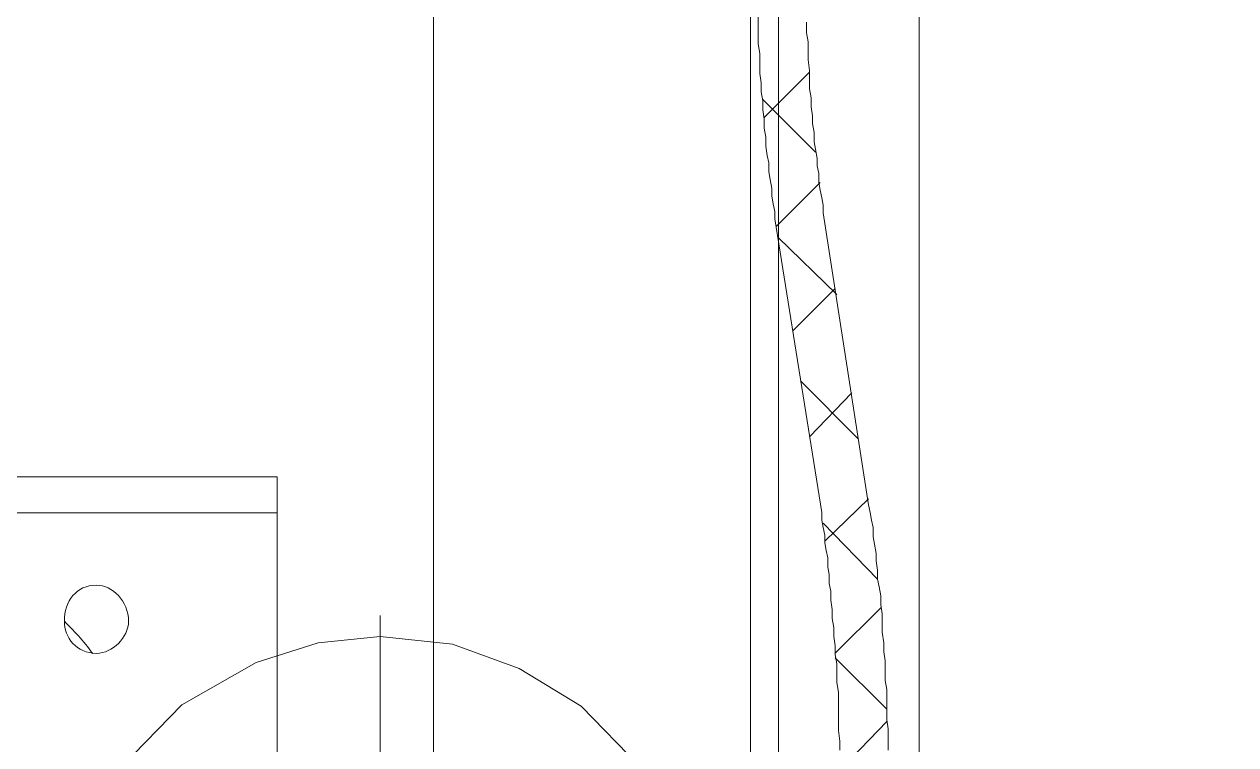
# Model space of a CAD drawing. Header units: millimetres. Extents: x 25083 to 52777, y 24772 to 45779.
# Drawn here: x 49109.8 to 49221.9, y 36953.5 to 37020.1 of the extents above; entities that cross this region are included whole.
import ezdxf

# ---------------------------------------------------------------- set-up
doc = ezdxf.new("R2010")
doc.units = ezdxf.units.MM
doc.layers.add('小车', color=7, linetype='Continuous')
doc.styles.get("Standard").update_dxf_attribs({"font": ''})
doc.styles.get('Standard').set_extended_font_data('SimSun')
doc.dimstyles.new('15', dxfattribs={"dimtxt": 15, "dimasz": 10, "dimexe": 2, "dimexo": 1, "dimgap": 1, "dimtad": 1, "dimdsep": 46, "dimtxsty": 'Standard', "dimcen": 2.5, "dimadec": 0, "dimazin": 0, "dimtfac": 1, "dimtmove": 2, "dimatfit": 3, "dimfxl": 1, "dimtolj": 1, "dimarcsym": 0})

# ---------------------------------------------------------------- blocks, each defined once
blk = doc.blocks.new('zw$D2F4')
at = {"color": 7, "lineweight": 5}
for points in [[(289.66, 871.58), (289.66, 1149.36)], [(287.06, 871.95), (287.06, 1147.5)], [(302.66, 1147.13), (302.66, 840.39)], [(257.72, 841.87), (257.72, 1145.64)], [(243.24, 1097.74), (158.2, 1097.74)], [(243.24, 1097.74), (243.24, 1039.06)], [(243.24, 1094.39), (158.2, 1094.39)]]:
    blk.add_lwpolyline(points, dxfattribs=at)
blk.add_open_spline([(226.53, 1087.71), (224.67, 1087.71), (223.56, 1086.23), (223.56, 1084.37), (223.56, 1082.88), (224.67, 1081.4), (226.53, 1081.4), (228.01, 1081.4), (229.5, 1082.88), (229.5, 1084.37), (229.5, 1086.23), (228.01, 1087.71), (226.53, 1087.71)], degree=3, knots=[0, 0, 0, 0, 1, 1, 1, 2, 2, 2, 3, 3, 3, 4, 4, 4, 4], dxfattribs=at)
blk.add_open_spline([(226.16, 1081.4), (225.41, 1082.51), (224.3, 1083.63), (223.56, 1084.37)], degree=3, dxfattribs=at)
blk = doc.blocks.new('*D471')
at = {"layer": 'DEFPOINTS', "color": 0}
for p in [(37119.2, 116894.7), (37119.2, 116859.78), (37149.16, 116859.78)]:
    blk.add_point(p, dxfattribs=at)
at = {"layer": '小车', "color": 0, "linetype": 'Continuous', "lineweight": -2}
for p, q in [((37119.2, 116860.78), (37119.2, 116896.7)), ((37149.16, 116860.78), (37149.16, 116896.7)), ((37139.16, 116894.7), (37129.2, 116894.7))]:
    blk.add_line(p, q, dxfattribs=at)
at = {"layer": '小车', "color": 0}
for points in [[(37129.2, 116896.37), (37129.2, 116893.04), (37119.2, 116894.7)], [(37139.16, 116896.37), (37139.16, 116893.04), (37149.16, 116894.7)]]:
    blk.add_solid(points, dxfattribs=at)
at = {"layer": '小车', "color": 0, "insert": (37185.09, 116894.7), "char_height": 15, "attachment_point": 5}
blk.add_mtext('\\A1;29.96', dxfattribs=at)
blk = doc.blocks.new('A$C1A4175F5')
at = {"layer": '小车', "color": 7, "lineweight": 0}
for points in [[(1198.697, 272.972), (1197.997, 273.112), (1197.297, 273.252), (1196.597, 273.392), (1195.758, 273.392), (1195.058, 273.532), (1194.218, 273.672), (1193.518, 273.672), (1192.678, 273.812), (1191.838, 273.812), (1191.138, 273.952), (1190.298, 274.092), (1189.458, 274.092), (1188.618, 274.232), (1187.778, 274.232), (1186.938, 274.232), (1185.959, 274.372), (1185.119, 274.372), (1184.279, 274.512), (1183.299, 274.512), (1182.459, 274.512), (1181.619, 274.652), (1180.639, 274.652), (1179.799, 274.652), (1178.819, 274.652), (1177.979, 274.792), (1176.999, 274.792), (1176.02, 274.792)], [(1225.714, 268.772), (1198.697, 272.972)], [(1197.997, 268.632), (1197.297, 268.632), (1196.597, 268.772), (1195.898, 268.912), (1195.198, 268.912), (1194.498, 269.052), (1193.798, 269.192), (1192.958, 269.192), (1192.258, 269.332), (1191.418, 269.332), (1190.718, 269.472), (1189.878, 269.472), (1189.038, 269.612), (1188.198, 269.612), (1187.358, 269.752), (1186.518, 269.752), (1185.679, 269.892), (1184.839, 269.892), (1183.999, 270.032), (1183.159, 270.032), (1182.319, 270.032), (1181.339, 270.172), (1180.499, 270.172), (1179.659, 270.172), (1178.679, 270.172), (1177.839, 270.172), (1176.859, 270.312), (1176.02, 270.312)], [(1225.155, 264.293), (1197.997, 268.632)], [(1227.814, 268.492), (1227.114, 268.632), (1226.414, 268.772), (1225.714, 268.772)], [(1243.353, 267.233), (1242.373, 267.233), (1241.533, 267.373), (1240.693, 267.373), (1239.853, 267.373), (1238.873, 267.513), (1238.033, 267.513), (1237.193, 267.513), (1236.353, 267.653), (1235.513, 267.653), (1234.674, 267.793), (1233.974, 267.793), (1233.134, 267.932), (1232.294, 267.932), (1231.594, 268.072), (1230.754, 268.212), (1230.054, 268.212), (1229.354, 268.352), (1228.514, 268.352), (1227.814, 268.492)], [(1244.053, 262.753), (1243.073, 262.753), (1242.233, 262.753), (1241.393, 262.753), (1240.413, 262.893), (1239.573, 262.893), (1238.593, 262.893), (1237.753, 263.033), (1236.913, 263.033), (1236.073, 263.173), (1235.233, 263.173), (1234.394, 263.313), (1233.554, 263.313), (1232.714, 263.453), (1231.874, 263.453), (1231.034, 263.593), (1230.334, 263.733), (1229.494, 263.733), (1228.794, 263.873), (1227.954, 264.013), (1227.254, 264.013), (1226.554, 264.153), (1225.854, 264.293), (1225.155, 264.293)], [(1180.079, 246.375), (1174.48, 251.834)], [(1186.518, 227.757), (1185.819, 234.476), (1183.579, 240.635), (1180.079, 246.375)], [(1184.139, 216.278), (1185.959, 222.017), (1186.518, 227.757)], [(1174.48, 203.819), (1180.219, 209.418), (1184.139, 216.278)]]:
    blk.add_lwpolyline(points, dxfattribs=at)
at = {"layer": '小车', "color": 3, "lineweight": 0}
for points in [[(1175.32, 271.432), (1178.679, 274.652)], [(1184.559, 269.892), (1179.799, 274.652)], [(1184.979, 269.892), (1189.178, 274.092)], [(1197.017, 268.772), (1191.838, 273.812)], [(1195.338, 268.912), (1199.257, 272.972)], [(1210.176, 266.673), (1204.857, 271.992)], [(1204.997, 267.513), (1209.056, 271.432)], [(1214.796, 265.973), (1218.715, 269.892)], [(1223.475, 264.573), (1218.155, 270.032)], [(1224.455, 264.433), (1228.514, 268.492)], [(1236.213, 263.173), (1231.314, 268.072)], [(1234.534, 263.313), (1238.733, 267.513)]]:
    blk.add_lwpolyline(points, dxfattribs=at)
at = {"layer": '小车', "color": 1, "lineweight": 0}
blk.add_lwpolyline([(1140.743, 227.757), (1188.478, 227.757)], dxfattribs=at)
at = {"layer": '小车'}
dim = blk.add_linear_dim(base=(1151.522, 705.449), p1=(1181.479, 670.531), p2=(1151.522, 670.531), dimstyle='15', override={"dimfxl": 0.18}, dxfattribs=at)
dim.commit()
dim.dimension.update_dxf_attribs({"geometry": '*D471', "text_midpoint": (1217.407, 705.449), "dimtype": 128, "insert": (-35967.681, -116189.253)})

msp = doc.modelspace()

# ---------------------------------------------------------------- block references
msp.add_blockref('zw$D2F4', (48889.923, 35880.503))
at = {"layer": '小车', "ltscale": 10, "xscale": -1, "rotation": 270}
msp.add_blockref('A$C1A4175F5', (48914.945, 35776.933), dxfattribs=at)

doc.saveas('drawing.dxf')
